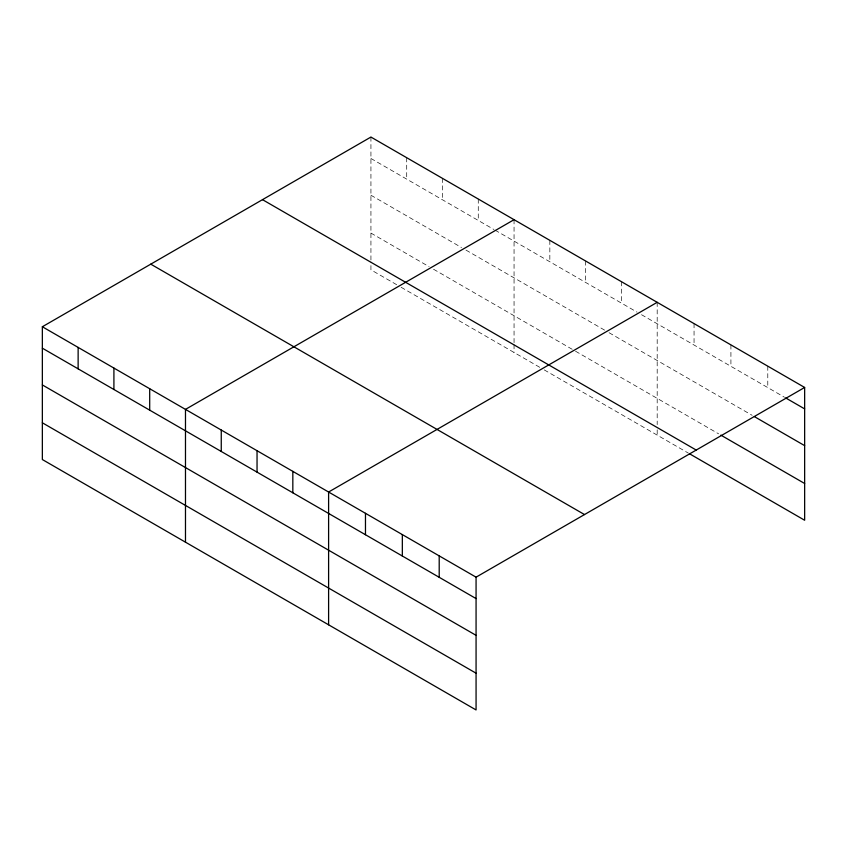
<?xml version="1.0" encoding="UTF-8"?>
<svg xmlns="http://www.w3.org/2000/svg" width="847" height="847" viewBox="0 0 847 847"><rect width="100%" height="100%" fill="white"/><g stroke="black" fill="none" stroke-linecap="round" stroke-linejoin="round"><path stroke-width="0.64" stroke-dasharray="4.24 3.18" d="M370.933 158.474L493.928 229.495M495.05 230.14L637.06 312.13M641.528 314.713L784.544 397.275M370.933 195.223L461.499 247.515M465.977 250.098L604.631 330.15M609.099 332.733L752.147 415.316M370.933 233.084L429.069 266.657M433.548 269.24L574.435 350.584M575.558 351.23L718.627 433.833M396.65 284.687L370.933 269.833L370.933 261.967M401.118 287.271L539.772 367.323M544.25 369.906L688.463 453.166M767.784 366.179L767.784 387.598M730.919 344.888L730.919 366.317M694.053 323.607L694.053 345.036M657.187 302.326L657.187 424.601M657.187 429.853L657.187 435.104M621.402 281.659L621.402 303.088M585.616 261.003L585.616 282.432M549.841 240.347L549.841 261.776M514.055 219.691L514.055 343.279M514.055 344.591L514.055 352.468M478.269 199.034L478.269 220.453M442.494 178.368L442.494 199.797M406.708 157.711L406.708 179.141M370.933 137.055L370.933 260.654"/><path stroke-width="1.27" d="M42.35 326.751L476.067 577.167L476.067 709.945L42.35 459.54L42.35 326.751L370.933 137.055L804.65 387.46L804.65 520.249L689.585 453.812M514.055 219.691L185.482 409.387L185.482 542.175M657.187 302.326L328.604 492.022L328.604 624.811M476.067 577.167L804.65 387.46M785.656 397.921L804.65 408.889M754.381 416.608L804.65 445.638M720.861 435.125L804.65 483.499M262.496 199.659L696.223 450.064M150.777 264.158L584.504 514.563M42.35 348.181L476.067 598.585M42.35 384.93L476.067 635.335M42.35 422.791L476.067 673.196M439.201 555.876L439.201 577.305M402.336 534.595L402.336 556.024M365.47 513.314L365.47 534.732M292.829 471.366L292.829 492.795M257.043 450.71L257.043 472.128M221.258 430.054L221.258 451.472M149.697 388.731L149.697 410.16M113.911 368.074L113.911 389.504M78.136 347.418L78.136 368.837"/></g></svg>
